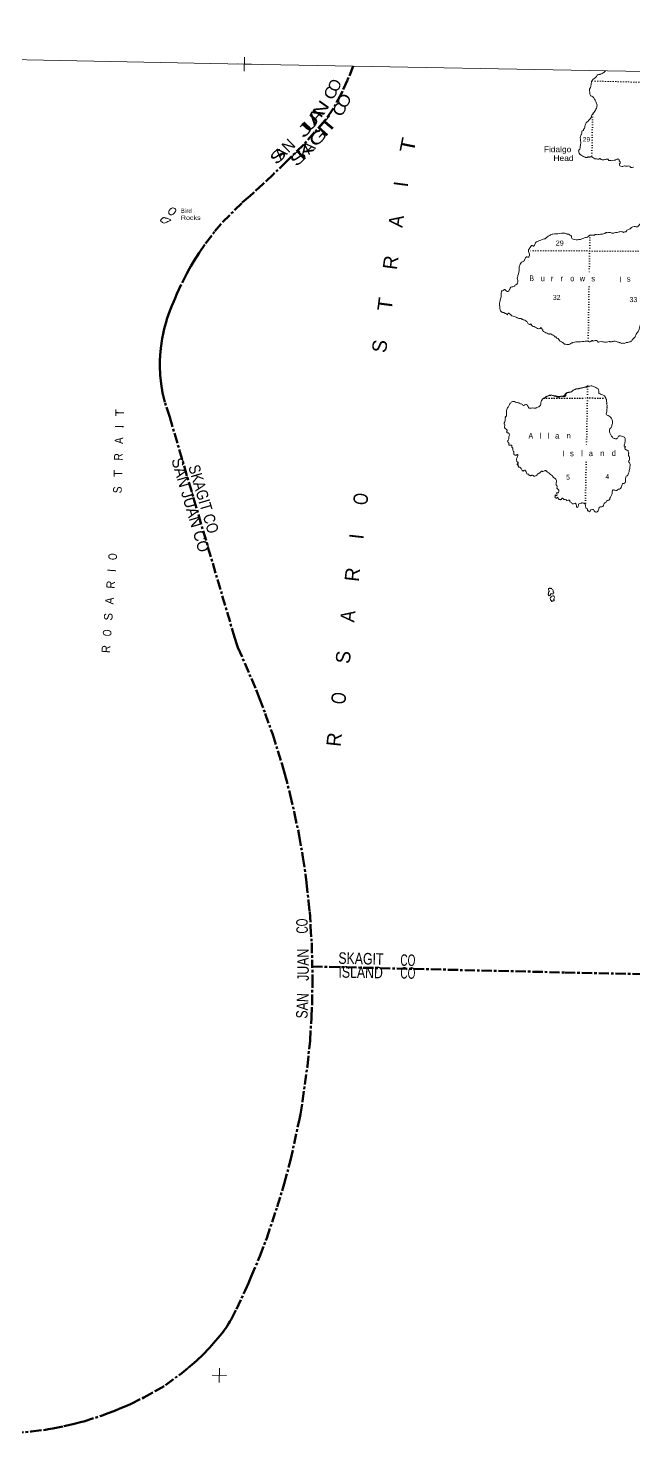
# Model space of a CAD drawing. Header units: feet. Extents: x -493433 to -244333, y 184684 to 373072.
# Drawn here: x -435590 to -414345, y 323458 to 372822 of the extents above; entities that cross this region are included whole.
import ezdxf
from ezdxf.enums import TextEntityAlignment as Align

# ---------------------------------------------------------------- set-up
doc = ezdxf.new("R2010")
doc.units = ezdxf.units.FT
doc.header["$LTSCALE"] = 60
doc.linetypes.add('DOTTED', pattern=[1.5, 0.3, -1.2])
doc.linetypes.add('LONG_DASH_SHORT_DASH', pattern=[9.9, 6, -1.2, 1.5, -1.2])
for name, color, linetype, lineweight in [('11', 7, 'LONG_DASH_SHORT_DASH', 60), ('12', 7, 'LONG_DASH_SHORT_DASH', 13), ('39', 7, 'Continuous', 13), ('4', 7, 'Continuous', 13), ('41', 7, 'Continuous', 13), ('6', 7, 'DOTTED', 25), ('7', 7, 'DOTTED', 13)]:
    doc.layers.add(name, color=color, linetype=linetype, lineweight=lineweight)
doc.layers.add('42', color=7, linetype='Continuous')

msp = doc.modelspace()

# ---------------------------------------------------------------- linework, layer by layer
at = {"layer": '11'}
for p, q in [((-427804.4, 366939.1), (-428096.67, 366688.73)), ((-428096.67, 366688.73), (-428824.04, 365961.36)), ((-430624.92, 359183.74), (-428387.56, 351585.33)), ((-428861.71, 326966.97), (-429082.99, 326704.03)), ((-430273.84, 325602.74), (-429972.24, 325847.57))]:
    msp.add_line(p, q, dxfattribs=at)
for points in [[(-424184.19, 371487.55), (-424388.49, 371000.31), (-424604.13, 370531.37), (-424898.48, 369981.67), (-425182.98, 369583.17), (-425540.43, 369172.41), (-425920.42, 368748.1), (-426516.53, 368155.72), (-426994.28, 367695.57), (-427347.68, 367365.47), (-427686.56, 367051.15), (-427804.4, 366939.1)], [(-430624.92, 359183.74), (-430624.92, 359183.74), (-430797.35, 359708.38), (-430878.8, 360037.21), (-430924.7, 360348.11), (-430937.78, 360451.06), (-430957.79, 360658.32), (-430962.3, 360738.42), (-430962.92, 360746.41), (-430968.74, 360870.53), (-430971.55, 361026.18), (-430968.35, 361159.3), (-430961.4, 361350.57), (-430941.67, 361603.34), (-430892.87, 361936.39), (-430857.76, 362104.99), (-430818.08, 362282.05), (-430765.08, 362475.97), (-430710.31, 362657.24), (-430620.45, 362906.67), (-430546.38, 363087.94), (-430493.01, 363210.19), (-430436.49, 363352.12), (-430369.08, 363506.69), (-430191.08, 363892.41), (-430024.66, 364218.42), (-429929.17, 364389.85), (-429884.23, 364472.76), (-429779.61, 364648.4), (-429596.35, 364937.86), (-429372.37, 365269.48), (-429038.85, 365703.69), (-428824.04, 365961.36)], [(-428230.55, 351104.24), (-428280.95, 351244.94), (-428387.56, 351585.33)], [(-428230.55, 351104.24), (-427563.53, 349555.56), (-427474.53, 349318.07), (-427272.25, 348791.82), (-427013.34, 348046.97), (-426681.59, 347003.93), (-426588.54, 346665.24), (-426410.18, 345989.6), (-426398.04, 345939.68), (-426244.31, 345286.89), (-426084.2, 344508.29), (-425950.7, 343753.33), (-425865.33, 343150.44), (-425826.23, 342857.61), (-425761.91, 342217.79), (-425714.3, 341829.34), (-425681.93, 341321.95), (-425644.17, 340744.4), (-425622.48, 339915.88)], [(-428468.33, 327538.86), (-428284.15, 327899.06), (-427979.35, 328552.21), (-427863.37, 328814.01), (-427763.57, 329046.12), (-427464.16, 329758.64), (-427221.4, 330387.5), (-426857.27, 331485.97), (-426611.81, 332295.66), (-426387.94, 333121.54), (-426088.53, 334506.11), (-426042.68, 334738.22), (-425967.15, 335188.95), (-425797.22, 336425.07), (-425702.81, 337315.73), (-425652.91, 338128.11), (-425631.33, 338576.14), (-425620.55, 339275.17), (-425622.48, 339915.88)], [(-425622.48, 339915.88), (-416764.63, 339707.32), (-409448.61, 339548.1)], [(-428468.33, 327538.86), (-428511.39, 327463.74), (-428545.45, 327403.66), (-428593.84, 327326.55), (-428624.31, 327281.71), (-428663.74, 327223.43), (-428699.58, 327172.32), (-428749.77, 327107.76), (-428794.58, 327052.17), (-428861.71, 326966.97)], [(-429972.24, 325847.57), (-429767.7, 326017.6), (-429677.11, 326097.71), (-429459.59, 326296.91), (-429230.45, 326538.33), (-429144.32, 326633.92), (-429082.99, 326704.03)], [(-436113.45, 323556.41), (-435482.01, 323607.04), (-434984.81, 323671.24), (-434921.1, 323681.08), (-434884.57, 323688.12), (-434729.51, 323713.9), (-434340.48, 323792.64), (-434180.27, 323827.32), (-433978.4, 323877.01), (-433708.58, 323944.51), (-433637.38, 323963.26), (-433019.06, 324161.07), (-432815.76, 324237), (-432588.58, 324320.44), (-432310.33, 324434.81), (-432104.22, 324522.93), (-431980.1, 324581.97), (-431528.54, 324799.46), (-431130.37, 325018.83), (-430776.72, 325230.02), (-430282.93, 325596.73)]]:
    msp.add_lwpolyline(points, dxfattribs=at)
at = {"layer": '39'}
for points in [[(-415339.9, 371320.58), (-415421.38, 371257.54), (-415503.29, 371211.19), (-415539.9, 371200.02), (-415584.43, 371195.12), (-415619.08, 371181.89), (-415638, 371152.08), (-415669.28, 371112.52), (-415735.41, 371051.63), (-415768.25, 371030.27), (-415816.28, 370966.9), (-415833.33, 370930.99), (-415847.85, 370836.47), (-415857.25, 370784.21), (-415887.44, 370708.27), (-415891.72, 370698.28), (-415904.7, 370664.29), (-415887.03, 370564.89), (-415867.51, 370459.39), (-415855.67, 370448.99), (-415815.64, 370435.84), (-415750.57, 370375.6), (-415702.09, 370297.62), (-415683.26, 370244.63), (-415650.46, 370185.23), (-415636.07, 370116.21), (-415645.83, 370049.83), (-415675.76, 369983.97), (-415757.9, 369848.79), (-415831.47, 369733.58), (-415833.95, 369715.48), (-415842.58, 369693.49), (-415952.81, 369565.1), (-416013.04, 369498.01), (-416057.45, 369418.39), (-416067.57, 369337.88), (-416084.73, 369297.94), (-416099.11, 369288.22), (-416107.68, 369268.26), (-416120.71, 369232.24), (-416165.8, 369205.15), (-416169.15, 369152.73), (-416180.36, 369108.61), (-416203.47, 369072.86), (-416212.77, 369024.64), (-416214.93, 369018.63), (-416222.48, 368960.27), (-416215.23, 368927.78), (-416218.11, 368893.54), (-416220.85, 368865.34), (-416204.65, 368788.19), (-416213.49, 368758.13), (-416211.87, 368741.93), (-416229.4, 368687.87), (-416226.79, 368631.26), (-416265.21, 368549.48), (-416273.38, 368545.65), (-416278.94, 368485.23), (-416271.5, 368460.79), (-416191.01, 368371.89), (-416182.99, 368369.67), (-416163.28, 368350.98), (-416073.6, 368306.26), (-416041.74, 368289.29), (-415979.22, 368287.67), (-415960.75, 368299.31), (-415926.31, 368304.47), (-415890.06, 368301.52), (-415861.62, 368308.86), (-415785.44, 368288.71), (-415710.02, 368238.3), (-415655.62, 368234.88), (-415591.34, 368223.12), (-415548.47, 368242.2), (-415526.19, 368245.66), (-415524.33, 368239.55), (-415512.32, 368235.21), (-415486.56, 368216.37), (-415426.42, 368200.68), (-415363.53, 368213.18), (-415266.26, 368228.83), (-415242.47, 368212.07), (-415236.82, 368195.77), (-415215, 368181.07), (-415164.53, 368181.78), (-415152.58, 368175.41), (-415083.74, 368183.73), (-415000.65, 368197.73), (-414969.88, 368217.13), (-414915.06, 368229.84), (-414904.88, 368233.61), (-414890.76, 368233.25), (-414865.11, 368210.38), (-414856.3, 368159.68), (-414842.49, 368147.2), (-414830.69, 368134.78), (-414829.91, 368086.3)], [(-414829.91, 368086.3), (-414851.31, 368038.4), (-414849.7, 368022.2), (-414735.92, 367972.81), (-414687.01, 367991.74), (-414672.93, 367989.36), (-414606.64, 367977.54), (-414479.68, 367970.21), (-414475.95, 367958.01), (-414448.12, 367941.14), (-414365.33, 367943.03), (-414358.88, 367943.78)], [(-415873.07, 365570.17), (-415802.73, 365558.25), (-415725.78, 365568.38), (-415678.78, 365591.39), (-415632.7, 365578.08), (-415559.74, 365590.33), (-415474.92, 365592.17), (-415403.97, 365604.47), (-415334.43, 365641.04), (-415313.85, 365656.66), (-415273.72, 365647.54), (-415200.7, 365661.8), (-415160.62, 365650.67), (-415116.66, 365633.38), (-414986.92, 365656.27), (-414980.81, 365658.13), (-414926.26, 365660.75), (-414863.22, 365679.32), (-414802.51, 365685.82), (-414734.19, 365673.96), (-414706.32, 365659.1), (-414663.45, 365678.19), (-414606.41, 365698.92), (-414602.13, 365708.9), (-414503.57, 365774.99), (-414448.29, 365805.88), (-414425.39, 365833.54), (-414337.9, 365861.57), (-414283.23, 365868.23), (-414235.19, 365852.85), (-414188.08, 365879.9), (-414173.45, 365899.71), (-414167.41, 365899.55), (-414148.38, 365933.39), (-414113.37, 365960.75), (-414009.02, 366016.6), (-413866.1, 366081.54), (-413853.54, 366099.4), (-413842.32, 366143.52), (-413796.05, 366217.03), (-413723.56, 366289.87), (-413671.51, 366353.12), (-413626.51, 366376.19), (-413516.58, 366413.73), (-413491.76, 366437.31), (-413481.42, 366447.14), (-413469.01, 366458.93), (-413379.3, 366494.97), (-413371.08, 366500.81), (-413370.61, 366518.97), (-413325.73, 366538), (-413269.83, 366593.09), (-413218.18, 366640.21), (-413188.92, 366679.83), (-413132.09, 366692.5), (-413115.39, 366714.28), (-413069.02, 366791.81), (-413028.17, 366810.95), (-413004.27, 366798.21), (-412988.04, 366801.83), (-412944.35, 366853.2), (-412887.82, 366853.75), (-412851.21, 366864.92), (-412834.87, 366872.58), (-412782.02, 366887.36), (-412718.01, 366944.25), (-412673.59, 366945.12), (-412571.24, 366922.28), (-412532.61, 366933.39), (-412510.33, 366936.85), (-412460.11, 366927.48), (-412430.62, 366896.43), (-412408.59, 366889.8), (-412400.99, 366871.43), (-412381.13, 366858.8), (-412367.11, 366854.4), (-412347.15, 366845.81), (-412316.84, 366847.04), (-412277.02, 366825.82), (-412194.53, 366815.61), (-412187.29, 366783.12), (-412179.68, 366764.75), (-412179.93, 366675.91), (-412204.88, 366567.53), (-412230.26, 366521.74), (-412239.92, 366459.4), (-412263.8, 366393.39), (-412287.83, 366321.32), (-412317.04, 366283.72), (-412299.97, 366240.88), (-412298.16, 366232.76), (-412298.93, 366202.49), (-412320.33, 366154.59), (-412314.06, 366083.76), (-412361.97, 365945.67), (-412416.46, 365866.33), (-412441.29, 365842.74)], [(-430570.66, 366496.53), (-430529.67, 366518.19), (-430475.3, 366507.37), (-430441.17, 366492.77), (-430405.49, 366443.79), (-430424.4, 366389.46), (-430461.34, 366345.47), (-430502.29, 366303.56), (-430551.12, 366275.91), (-430599.51, 366280.59), (-430627.56, 366297.13), (-430651.43, 366323.72), (-430661, 366362.25), (-430650.33, 366404.56), (-430623.38, 366456.76), (-430592.71, 366484.66), (-430570.66, 366496.53)], [(-430726.24, 366154.51), (-430688.21, 366142.28), (-430639.98, 366125.47), (-430589.86, 366098.53), (-430604.35, 366072.44), (-430659.1, 366054.97), (-430722.12, 366023.46), (-430783.04, 365997.99), (-430849.77, 365990.78), (-430895.73, 366025.75), (-430933.81, 366046.46), (-430943.47, 366078.93), (-430926.8, 366117.12), (-430898.21, 366141), (-430875.76, 366158.9), (-430843.27, 366172.62), (-430810.88, 366178.26), (-430767.39, 366164.8), (-430727.53, 366154.51)], [(-418322.73, 362645.34), (-418375.36, 362638.62), (-418435.16, 362668.44), (-418468.88, 362691.51), (-418609.18, 362729.46), (-418642.9, 362752.55), (-418752.14, 362821.99), (-418773.28, 362784.18), (-418783.87, 362764.27), (-418787.6, 362776.47), (-418837.1, 362814.1), (-418873.09, 362827.14), (-418904.8, 362850.18), (-418943.06, 362853.18), (-418955.06, 362857.53), (-418992.93, 362876.68), (-419037.73, 362940.43), (-419047.42, 363035.57), (-419053.77, 363183.13), (-419017.8, 363327.57), (-419003.96, 363395.85), (-418991.44, 363571.19), (-418970.3, 363609.01), (-418911.45, 363621.62), (-418892.38, 363657.47), (-418832.65, 363625.64), (-418791.16, 363590.24), (-418730.19, 363606.83), (-418702.69, 363656.61), (-418698.3, 363670.62), (-418658.34, 363734.19), (-418534.25, 363773.39), (-418505.14, 363806.96), (-418451.72, 363843.95), (-418409.39, 363921.59), (-418430.98, 364025.12), (-418409.7, 364147.73), (-418365.49, 364378.78), (-418367.63, 364453.55), (-418347.99, 364511.59), (-418305.76, 364585.2), (-418295.21, 364603.1), (-418221.58, 364641.57), (-418186.43, 364675), (-418169.53, 364704.84), (-418163.17, 364716.79), (-418108.47, 364804.22), (-418058.26, 364794.84), (-418031.88, 364800.22), (-418002.21, 364855.98), (-418014.49, 364928.99), (-418039.12, 364992.21), (-418039.8, 365044.72), (-418014.63, 365082.44), (-417904.71, 365198.72), (-417881.12, 365173.88), (-417873.11, 365171.65), (-417862.76, 365181.49), (-417854.5, 365189.35), (-417793.24, 365296.79), (-417776.54, 365318.57), (-417756.06, 365330.15), (-417611.23, 365391.02), (-417491.15, 365430.32), (-417460.75, 365435.59), (-417398.86, 365488.5), (-417294.21, 365556.47), (-417182.1, 365600), (-417072.89, 365609.29), (-416826.06, 365633.19), (-416709.49, 365614.03), (-416685.54, 365603.31), (-416671.59, 365596.89), (-416597.37, 365578.82), (-416589.61, 365566.5), (-416549.73, 365547.3), (-416536.18, 365524.74), (-416532.81, 365498.41), (-416525.77, 365457.84), (-416472.29, 365418.09), (-416373.78, 365403.43), (-416169.3, 365428.43), (-416036.87, 365477.49), (-415975.85, 365496.11), (-415918.36, 365535.01), (-415916.82, 365535.26)], [(-415916.82, 365535.26), (-415900.21, 365549), (-415889.23, 365558.86), (-415873.07, 365570.17)], [(-413894.45, 362268.28), (-413922.18, 362289.19), (-413935.57, 362317.8), (-413947.59, 362400.89), (-413947.33, 362410.98), (-413948.63, 362439.28), (-413974.38, 362458.12), (-414000.91, 362446.69), (-414037.06, 362453.68), (-414061.41, 362448.26), (-414057.07, 362460.26), (-414069.74, 362438.38), (-414094.14, 362430.93), (-414130.17, 362363.22), (-414154.72, 362270.98), (-414189.15, 362187.07), (-414277.24, 362056.1), (-414288.35, 362016), (-414311.35, 361984.29), (-414362.9, 361941.21), (-414398.52, 361889.64), (-414400.69, 361883.64), (-414436.1, 361840.14), (-414472.81, 361824.94), (-414586.48, 361799.62), (-414637.15, 361790.83), (-414688.18, 361767.92), (-414730.44, 361773.06), (-414766.89, 361767.94), (-414823, 361783.53), (-414860.86, 361802.68), (-414909.06, 361812), (-415001.01, 361846.69), (-415011.09, 361846.94), (-415134.78, 361823.9), (-415173.05, 361826.91), (-415192.96, 361837.52), (-415207.18, 361833.85), (-415306.62, 361812.2), (-415441.54, 361823.77), (-415546.47, 361824.46), (-415595.12, 361815.62), (-415622.7, 361842.58), (-415702.69, 361870.9), (-415767.8, 361850.37), (-415795.73, 361863.21), (-415815.94, 361861.72), (-415842.73, 361840.2), (-415857.05, 361832.5), (-415909.8, 361821.75), (-415975.79, 361845.67), (-416048.44, 361845.53), (-416271.06, 361821), (-416479.46, 361800.14), (-416522.26, 361783.08), (-416587.93, 361740.36), (-416640.72, 361727.6), (-416743.38, 361738.33), (-416781.6, 361743.36), (-416826.96, 361784.91), (-416936.39, 361846.29), (-416956.1, 361864.97), (-417002.66, 361938.86), (-417072.32, 361977.01), (-417072.17, 361983.06), (-417093.99, 361997.76), (-417130.3, 361998.7), (-417143.18, 362047.49), (-417187.29, 362058.72), (-417277.02, 362101.42), (-417299.42, 362093.93), (-417347.51, 362107.28), (-417511.1, 362182.18), (-417542.44, 362219.33), (-417544.15, 362231.49), (-417541.26, 362265.74), (-417593.34, 362281.22), (-417592.78, 362303.41), (-417612.48, 362322.1), (-417633.42, 362292.35), (-417645.73, 362284.59), (-417680.12, 362281.44), (-417843.65, 362358.36), (-417895.72, 362373.84), (-417943.05, 362417.46), (-417940.57, 362435.57), (-417948.29, 362449.9), (-417976.82, 362438.53), (-418003.15, 362435.17), (-418051.03, 362456.6), (-418074.06, 362503.63), (-418107.52, 362536.8), (-418168.92, 362582.8), (-418233.1, 362598.6), (-418266.97, 362615.63), (-418272.87, 362621.84), (-418322.73, 362645.34)], [(-417501.97, 359839.9), (-417383.05, 359913.54), (-417303.42, 359949.84), (-417190.59, 359942.88), (-417138.82, 359915.3), (-417076.4, 359909.65), (-417042.53, 359892.63), (-416992.42, 359879.22), (-416939.72, 359887.94), (-416870.44, 359914.42), (-416830.41, 359901.27), (-416818.37, 359898.94), (-416732.43, 359945.17), (-416729.59, 359977.4), (-416710.46, 360015.26), (-416642.94, 360051.88), (-416628.82, 360051.52), (-416564.03, 360059.94), (-416535.43, 360073.33), (-416450.9, 360143.82), (-416351.36, 360169.51), (-416209.52, 360192.09), (-416073.43, 360226.93), (-415994.46, 360237), (-415961.73, 360254.32)], [(-417489.82, 359841.6), (-417421.67, 359902.43), (-417332.22, 359928.38), (-417259.16, 359944.66), (-417126.26, 359933.15), (-416939.26, 359906.1), (-416906.9, 359909.31), (-416880.42, 359918.71), (-416840.23, 359911.62), (-416768.26, 359964.27), (-416697.75, 360039.16), (-416639.01, 360047.74), (-416610.67, 360051.04), (-416512.89, 360086.88), (-416455.24, 360131.83), (-416447.07, 360135.64), (-416369.51, 360169.99), (-416282.39, 360183.88), (-416237.6, 360198.87), (-416134.28, 360214.38), (-416040.7, 360244.26), (-415971.2, 360278.8)], [(-415921.09, 360265.39), (-415944.48, 360271.68), (-415961.66, 360276.48), (-415970.23, 360275.21), (-415971.2, 360278.8)], [(-415940.47, 360267.83), (-415921.09, 360265.39), (-415846.16, 360275.56), (-415793.83, 360270.17), (-415719.88, 360242.01), (-415682.17, 360216.8), (-415600.51, 360174.32), (-415574.23, 360096.91), (-415577.73, 360038.45), (-415572.14, 360020.14), (-415538.37, 359999.07), (-415510.29, 359992.29), (-415351.47, 359889.24), (-415341.99, 359864.77), (-415332.32, 359848.38), (-415312.97, 359815.57), (-415301.9, 359774.9), (-415297.9, 359694.04), (-415294.28, 359677.79), (-415303.06, 359649.75), (-415282.16, 359598.74), (-415287.79, 359536.3), (-415282.86, 359491.75), (-415296.14, 359445.66), (-415289.97, 359370.8), (-415314, 359298.73), (-415302.77, 359264.12), (-415248.98, 359236.48), (-415130.39, 359138.52), (-415111.4, 359091.6), (-415107.68, 359079.38), (-415095.71, 358994.27), (-415121.18, 358865.72), (-415138.6, 358815.7), (-415157.31, 358793.98), (-415190.1, 358774.63), (-415199.49, 358722.38), (-415202.33, 358690.15), (-415187.63, 358633.24), (-415135.59, 358537), (-415081.02, 358460.89), (-415031.21, 358435.38), (-414987.1, 358424.13), (-414960.99, 358419.42), (-414936.48, 358430.9), (-414903.39, 358462.35), (-414882, 358510.25), (-414875.8, 358516.15), (-414853.36, 358525.66), (-414707, 358487.55), (-414673.03, 358474.55), (-414653.99, 358429.65), (-414647.51, 358366.89), (-414650.96, 358310.45), (-414686.11, 358198.3), (-414686.67, 358176.1), (-414676.79, 358167.77), (-414643.33, 358134.6), (-414659.87, 358118.88), (-414649.31, 358058.03), (-414633.58, 358041.47), (-414603.53, 358032.62), (-414587.71, 358020.1), (-414559.79, 358007.26), (-414540.33, 357978.49), (-414525.69, 357919.57), (-414532.57, 357887.44), (-414527.8, 357836.84), (-414495.3, 357765.33), (-414494.47, 357718.88), (-414507.9, 357666.73), (-414537.11, 357629.13), (-414500.03, 357579.72), (-414472.23, 357482.09), (-414490.53, 357397.76), (-414490.88, 357383.64), (-414510.93, 357309.46), (-414508.13, 357260.94), (-414527.46, 357214.99), (-414555.42, 357147.08), (-414608.93, 357106.06), (-414630.23, 357062.19), (-414642.1, 356991.84), (-414637.65, 356929.14), (-414650.82, 356887.08), (-414665.4, 356869.29), (-414706.25, 356850.16), (-414726.32, 356854.72), (-414744.77, 356843.08), (-414766.17, 356795.18), (-414770.46, 356785.2), (-414788.33, 356717.01), (-414844.33, 356657.9), (-414882.65, 356658.89), (-414946.5, 356608.05), (-415016.67, 356626.02)], [(-417199.52, 357128.69), (-417265.1, 357168.74), (-417318.37, 357216.56), (-417332.33, 357222.98), (-417417.26, 357295.84), (-417457.28, 357308.98), (-417477.81, 357295.38), (-417538.77, 357278.79), (-417556.87, 357281.27), (-417556.61, 357291.36), (-417698.23, 357198.11), (-417720.56, 357192.63), (-417724.9, 357180.64), (-417746.05, 357142.82), (-417823.51, 357112.52), (-417849.62, 357117.23), (-417901.38, 357144.82), (-417919.48, 357147.31), (-417935.87, 357137.63), (-417940.07, 357131.69), (-417974.39, 357130.56), (-418024.51, 357143.97), (-418029.53, 357184.47), (-418049.8, 357180.96), (-418069.97, 357181.48), (-418145.7, 357298.52), (-418179.32, 357325.64), (-418232.72, 357288.66), (-418260.45, 357309.56), (-418287.4, 357360.74), (-418314.92, 357389.71), (-418336.38, 357418.53), (-418362.35, 357429.29), (-418382.61, 357425.78), (-418395.81, 357462.46), (-418413.45, 357483.11), (-418406.63, 357513.22), (-418416.66, 357515.5), (-418422.76, 357513.64), (-418432.74, 357517.93), (-418432.29, 357536.09), (-418400.49, 357595.84), (-418412.39, 357604.22), (-418436.69, 357600.81), (-418440.37, 357615.04), (-418451.81, 357641.58), (-418455.75, 357724.46), (-418425.68, 357796.37), (-418421.39, 357806.35), (-418410.33, 357844.42), (-418419.64, 357874.95), (-418435.83, 357873.34), (-418452.47, 357853.59), (-418474.82, 357848.11), (-418499.07, 357846.71), (-418543.02, 357864), (-418550.58, 357884.39), (-418552.71, 357959.15), (-418579.97, 357998.21), (-418586.66, 358052.9), (-418613.25, 358118.19), (-418627.01, 358132.68), (-418621.75, 358181), (-418627.55, 358191.24), (-418635.46, 358197.5), (-418698.13, 358193.07), (-418735.68, 358224.32), (-418720.84, 358252.2), (-418777.28, 358334.42), (-418758.52, 358358.16), (-418745.34, 358400.23), (-418727.92, 358450.24), (-418735.12, 358484.75), (-418717.96, 358524.69), (-418708.87, 358564.84), (-418723.88, 358609.64), (-418753.56, 358632.61), (-418777.81, 358631.22), (-418785.79, 358635.47), (-418813.24, 358666.46), (-418790.09, 358704.22), (-418799.4, 358734.75), (-418821.07, 358755.5), (-418877.98, 358819.56), (-418870.39, 358879.93), (-418881.1, 358934.72), (-418898.43, 358967.47), (-418892.02, 358981.44), (-418862.1, 359047.29), (-418860.56, 359107.82), (-418847.34, 359151.9), (-418848.94, 359168.09), (-418862.86, 359176.52), (-418815.14, 359227.78), (-418815.78, 359282.32), (-418815.41, 359296.44), (-418812.34, 359417.49)], [(-418812.34, 359417.49), (-418788.31, 359489.56), (-418731.56, 359578.94), (-418712.23, 359624.88), (-418691.5, 359646.56), (-418629.15, 359717.62), (-418562.13, 359734.07), (-418525.88, 359731.11), (-418452.09, 359696.89), (-418397.84, 359687.41), (-418393.96, 359681.26), (-418379.69, 359686.95), (-418363.81, 359676.44), (-418276.04, 359635.81), (-418200.64, 359585.41), (-418132.9, 359630.09), (-418112.84, 359625.53), (-418040.74, 359524.74), (-418017.1, 359501.92), (-417989.07, 359493.12), (-417889.93, 359502.67), (-417805.34, 359496.44), (-417785.01, 359501.97), (-417746.34, 359515.11), (-417627.47, 359586.73), (-417608.34, 359624.6), (-417606.96, 359679.08), (-417578.54, 359765.16), (-417570.17, 359777.06), (-417522.19, 359838.4)], [(-417522.19, 359838.4), (-417509.88, 359846.22), (-417497.63, 359847.51), (-417482.91, 359846.37)], [(-415016.67, 356626.02), (-415040.92, 356624.62), (-415074.95, 356635.6), (-415103.47, 356545.49), (-415145.08, 356417.36), (-415183.48, 356335.57), (-415190.19, 356309.5), (-415225.45, 356272.05), (-415268.32, 356252.97), (-415292.57, 356251.58), (-415318.15, 356197.73), (-415328.39, 356191.94), (-415413.69, 356091.18), (-415418.19, 356073.13), (-415436.85, 356053.42), (-415493.78, 356036.72), (-415550.61, 356024.06), (-415565.23, 356004.25), (-415589.52, 355922.1), (-415621.05, 355872.45), (-415655.85, 355853.16), (-415674.05, 355851.61), (-415731.56, 355891.46), (-415762.44, 355946.77), (-415843.47, 355934.73), (-415851.54, 355934.94), (-415868.03, 355921.24), (-415889.68, 355863.24), (-415919.83, 355868.07), (-415933.33, 355892.65), (-415969.59, 355895.6), (-415972.64, 355934.04), (-415984.02, 355962.6), (-416023.69, 355989.87), (-416033.11, 356016.36), (-416071.92, 356156.67), (-416081.8, 356165), (-416122.18, 356164.03), (-416160.14, 356179.14), (-416178.7, 356163.47), (-416262, 356141.4), (-416272.19, 356137.63), (-416307.23, 356029.51), (-416355.78, 356024.71), (-416359.51, 356036.92), (-416354.91, 356059.01), (-416367.95, 356101.75), (-416368.89, 356144.16), (-416391.02, 356146.76), (-416392.68, 356160.93), (-416402.81, 356159.18), (-416457.77, 356140.41), (-416512.12, 356145.85), (-416535.34, 356184.82), (-416575.07, 356210.07), (-416585.04, 356214.37), (-416592.25, 356248.88), (-416618.05, 356265.69), (-416682.68, 356263.32), (-416698.83, 356263.75), (-416748.62, 356289.26), (-416802.97, 356294.7), (-416826.45, 356323.58), (-416846.26, 356338.22), (-416876.77, 356328.92), (-416893.83, 356293.02), (-416912.18, 356285.42), (-416948.33, 356292.41), (-416976.36, 356301.21), (-417021, 356371.01), (-417052.07, 356339.5), (-417066.14, 356341.89), (-417086.1, 356350.48), (-417108.18, 356355.09), (-417108.86, 356407.6), (-417095.38, 356461.76), (-417085.96, 356435.27), (-417053.85, 356428.39), (-417036.84, 356462.26), (-417057.85, 356509.24), (-417030.86, 356538.83), (-417003.09, 356519.95), (-416975.18, 356585.85), (-416972.29, 356620.09), (-416976.12, 356628.27), (-416992.25, 356628.68), (-417021.17, 356681.92), (-417047.28, 356686.64), (-417040.11, 356730.87), (-417050.82, 356785.66), (-417075.87, 356832.74), (-417064.65, 356876.87), (-417062.9, 356945.47), (-417064.1, 356977.8), (-417099.23, 357025.15), (-417162.74, 357067.17), (-417199.52, 357128.69)], [(-417313.88, 353170.84), (-417334.62, 353160.99), (-417341.33, 353134.91), (-417310.5, 353077.59), (-417310.9, 353061.45), (-417325.18, 353055.76), (-417337.94, 353029.85), (-417336.74, 352997.52), (-417347.19, 352983.65), (-417345.58, 352967.46), (-417340.46, 352930.99), (-417320.65, 352916.34), (-417277.58, 352943.49), (-417269.05, 352961.44), (-417254.32, 352985.29), (-417169.52, 352987.13), (-417154.32, 353029.13), (-417154.18, 353035.19), (-417172.02, 353047.77), (-417176.68, 353102.39), (-417206, 353139.5), (-417233.26, 353178.55), (-417255.7, 353169.05), (-417281.52, 353185.86), (-417301.68, 353186.38), (-417314.19, 353170.56)], [(-417261.99, 352868.06), (-417222.34, 352893.61), (-417211.96, 352905.46), (-417151.25, 352911.97), (-417143.44, 352901.66), (-417149.88, 352806.94), (-417158.26, 352795.04), (-417144.76, 352770.47), (-417149.5, 352742.33), (-417177.84, 352739.03), (-417200.39, 352725.48), (-417230.99, 352712.13), (-417228.26, 352740.33), (-417252.1, 352755.08), (-417263.64, 352777.58), (-417267.46, 352785.76), (-417273.89, 352850.53), (-417261.33, 352868.38)]]:
    msp.add_spline(points, degree=3, dxfattribs=at)
at = {"layer": '4'}
for p, q in [((-427998.19, 371810.74), (-428007.47, 371310.82)), ((-427752.87, 371556.14), (-428252.79, 371565.42)), ((-428883.84, 325825.97), (-428893.13, 325326.05)), ((-428638.53, 325571.37), (-429138.44, 325580.65))]:
    msp.add_line(p, q, dxfattribs=at)
msp.add_lwpolyline([(-489136.84, 372822.34), (-458570.27, 372170.54), (-428002.84, 371560.78), (-397434.59, 370993.07), (-366865.58, 370467.41), (-336295.9, 369983.8), (-305725.57, 369542.24), (-275154.66, 369142.74), (-244583.22, 368785.28), (-246606.46, 184933.95), (-277430.78, 185294.37), (-308254.58, 185697.19), (-339077.78, 186142.4), (-369900.35, 186630.01), (-400722.22, 187160.02), (-431543.33, 187732.42), (-462363.63, 188347.22), (-493183.05, 189004.41)], close=True, dxfattribs=at)
msp.add_lwpolyline([(-489136.84, 372822.34), (-458570.27, 372170.54), (-428002.84, 371560.78), (-397434.59, 370993.07), (-366865.58, 370467.41), (-336295.9, 369983.8), (-305725.57, 369542.24), (-275154.66, 369142.74), (-244583.22, 368785.28), (-246606.46, 184933.95), (-277430.78, 185294.37), (-308254.58, 185697.19), (-339077.78, 186142.4), (-369900.35, 186630.01), (-400722.22, 187160.02), (-431543.33, 187732.42), (-462363.63, 188347.22), (-493183.05, 189004.41)], close=True, dxfattribs=at)
at = {"layer": '6'}
for p, q in [((-417495.87, 359841.76), (-415982.02, 359853.07)), ((-415973.9, 359854.88), (-415320.67, 359848.56))]:
    msp.add_line(p, q, dxfattribs=at)
at = {"layer": '7'}
for p, q in [((-410481.7, 370829.29), (-415815.71, 370967.83)), ((-415794.09, 369792.69), (-415817.88, 368300.93)), ((-415883.12, 365562.58), (-415895.97, 365005.98)), ((-415899.47, 365007.53), (-418043.34, 365012.5)), ((-415897.2, 365007.2), (-415909.1, 364251.38)), ((-415898.42, 365005.96), (-413083, 364997.1)), ((-415916.92, 363755.75), (-415947.15, 361835.91)), ((-415972.64, 360246.85), (-415974.21, 359842.78)), ((-415974.16, 359844.8), (-416006.23, 358163.99)), ((-416016.89, 357605.14), (-416046.26, 356066.01))]:
    msp.add_line(p, q, dxfattribs=at)

# ---------------------------------------------------------------- texts
at = {"layer": '12'}
for s, rotation, width, p in [('C', 62.688, 1.15, (-424801.27, 370465.43)), ('N', 54.567, 1.5, (-425163.35, 369876.59)), ('O', 60.241, 1.15, (-424336.27, 370176.52)), ('U', 48.367, 1.65, (-425545.58, 369365.75)), ('A', 50.457, 1.75, (-425360.01, 369615.35)), ('T', 49.853, 1.85, (-424902.23, 369297.99)), ('C', 60.387, 1.2, (-424493.23, 369880.14)), ('J', 46.12, 2, (-425742.57, 369134.05)), ('G', 46.154, 1.55, (-425279.6, 368852.24)), ('I', 48.641, 1.7, (-425093.54, 369066.27)), ('K', 43.82, 1.8, (-425734.92, 368365.8)), ('S', 43.685, 1.55, (-426693.45, 368193.15)), ('S', 44.124, 1.55, (-425982.22, 368129.42))]:
    msp.add_text(s, height=400, rotation=rotation, dxfattribs=dict(at, width=width)).set_placement(p, align=Align.CENTER)
for s, rotation, p in [('O', 66.267, (-424656.45, 370738.34)), ('N', 43.685, (-426323.12, 368560.06)), ('A', 45.047, (-425615.12, 368497.32)), ('A', 43.685, (-426598.51, 368293.18))]:
    msp.add_text(s, height=400, rotation=rotation, dxfattribs=at).set_placement(p, align=Align.CENTER)
for s, height, rotation, width, p in [('SAN JUAN CO', 400, 286.51, 0.95, (-430571.05, 357683.37)), ('SKAGIT CO', 400, 286.51, 0.85, (-429977.87, 357440.03)), ('CO', 403.4, 91.322, 0.65, (-425776.95, 341076.6)), ('JUAN', 403.4, 90.322, 0.8, (-425745.01, 339414.77)), ('SKAGIT', 403.4, 358.653, 0.8, (-424712.86, 340012.79)), ('CO', 403.4, 358.652, 0.65, (-422537.74, 339942.85)), ('ISLAND', 403.4, 359.153, 0.8, (-424708.55, 339526.2)), ('CO', 403.4, 358.652, 0.65, (-422537.96, 339494.63)), ('SAN', 403.4, 87.322, 0.8, (-425794.32, 338084.13))]:
    msp.add_text(s, height=height, rotation=rotation, dxfattribs=dict(at, width=width)).set_placement(p)
at = {"layer": '41'}
for s, height, rotation, width, p in [('T', 504.4, 78.705, 1.25, (-422072.92, 368415.57)), ('A', 504.4, 82.527, 0.95, (-422463.32, 365808.78)), ('T', 504.4, 82.529, 1.15, (-422848.54, 362871.26)), ('A', 300, 88.388, 0.85, (-432261.47, 358241.24)), ('R', 300, 88.388, 0.9, (-432278.01, 357653.28)), ('S', 300, 87.855, 0.9, (-432312.85, 356505.82)), ('O', 504.3, 83.696, 0.8, (-423698.22, 356077.33)), ('O', 300, 85.832, 0.75, (-432483.66, 354161.65)), ('I', 300, 85.832, 0.9, (-432514.05, 353744.64)), ('R', 300, 85.832, 0.95, (-432556.79, 353158.01)), ('A', 300, 85.832, 0.9, (-432596.79, 352609.07)), ('A', 504.3, 83.697, 0.9, (-424151.58, 351972.4)), ('O', 300, 85.832, 0.75, (-432678.51, 351487.64)), ('R', 300, 85.832, 0.95, (-432721.26, 350901)), ('O', 504.3, 83.698, 0.8, (-424469.78, 349091.11))]:
    msp.add_text(s, height=height, rotation=rotation, dxfattribs=dict(at, width=width)).set_placement(p)
for s, height, rotation, p in [('I', 504.4, 82.529, (-422277.4, 367226.35)), ('R', 504.4, 82.528, (-422657.48, 364328.17)), ('S', 504.4, 82.529, (-423039.6, 361414.34)), ('T', 300, 88.388, (-432234.23, 359209.36)), ('I', 300, 88.388, (-432245.99, 358791.41)), ('T', 300, 88.388, (-432294.16, 357079.49)), ('I', 504.3, 83.693, (-423830.76, 354877.42)), ('R', 504.3, 83.7, (-423994.65, 353393.31)), ('S', 300, 85.832, (-432638.51, 352036.57)), ('S', 504.3, 83.7, (-424312.85, 350511.99)), ('R', 504.3, 83.7, (-424633.67, 347607.08))]:
    msp.add_text(s, height=height, rotation=rotation, dxfattribs=at).set_placement(p)
at = {"layer": '42'}
for s, height, width, p in [('Fidalgo', 200, 1.1, (-417502.98, 368473.23)), ('Head', 200, 1.1, (-417164.7, 368164.81)), ('Bird', 150, 1.1, (-430240.94, 366342.6)), ('Rocks', 150, 1.25, (-430235.43, 366100.21))]:
    msp.add_text(s, height=height, dxfattribs=dict(at, width=width)).set_placement(p)
for s, rotation, width, p in [('B', 359.821, 0.7, (-418006.99, 363950.3)), ('u', 359.821, 0.9, (-417611.44, 363949.07)), ('o', 359.82, 0.9, (-416577.31, 363945.83)), ('w', 359.82, 0.8, (-416242.13, 363944.78)), ('A', 0.319, 0.75, (-418042.94, 358425.35)), ('a', 0.318, 0.9, (-417107.34, 358430.55)), ('n', 0.318, 0.9, (-416705.46, 358432.78)), ('a', 0.318, 0.9, (-415923.6, 357813.56)), ('n', 0.318, 0.9, (-415521.72, 357815.79)), ('d', 0.317, 0.9, (-415119.84, 357818.01))]:
    msp.add_text(s, height=201.7, rotation=rotation, dxfattribs=dict(at, width=width)).set_placement(p)
for s, rotation, p in [('r', 359.821, (-417254.01, 363947.95)), ('r', 359.821, (-416915.66, 363946.89)), ('s', 359.82, (-415840.22, 363943.52)), ('I', 359.82, (-414844.74, 363907.76)), ('s', 359.82, (-414595.39, 363932.6)), ('l', 0.319, (-417644.23, 358427.56)), ('l', 0.319, (-417375.79, 358429.06)), ('I', 0.318, (-416852.84, 357808.4)), ('s', 0.318, (-416584.39, 357809.89)), ('l', 0.318, (-416192.04, 357812.07))]:
    msp.add_text(s, height=201.7, rotation=rotation, dxfattribs=at).set_placement(p)
at = {"layer": '7', "width": 1.1}
msp.add_text('29', height=161.4, rotation=0.318, dxfattribs=at).set_placement((-416137.8, 368838.36))
at = {"layer": '7'}
for s, width, p in [('29', 1.1, (-417089.59, 365198.38)), ('32', 1.05, (-417188.97, 363293.23)), ('33', 1.05, (-414495.53, 363215.3)), ('5', 0.85, (-416721.42, 356988.21)), ('4', 0.85, (-415341.4, 357009.67))]:
    msp.add_text(s, height=175, dxfattribs=dict(at, width=width)).set_placement(p)

doc.saveas('drawing.dxf')
